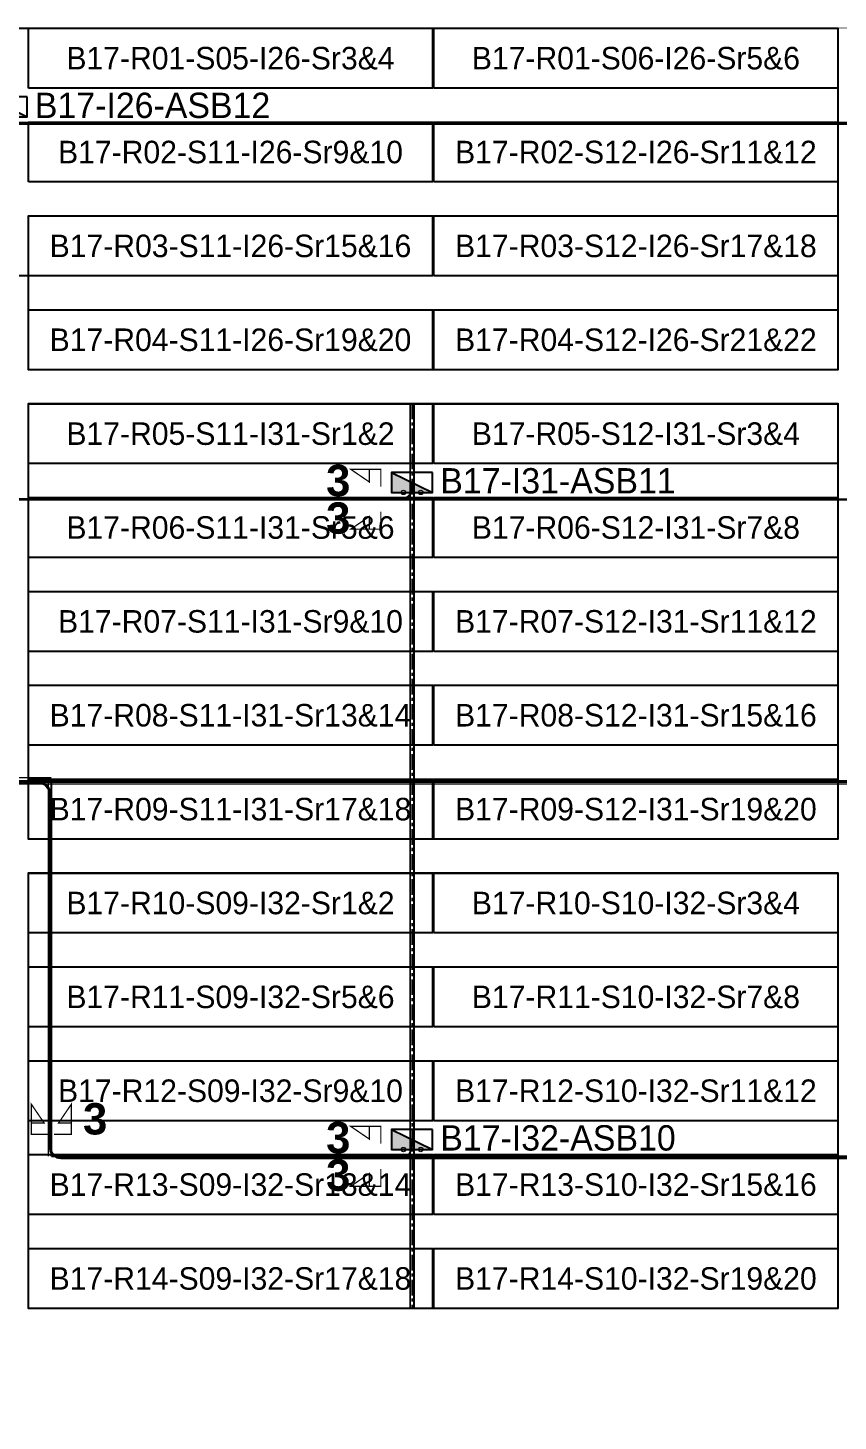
# Model space of a CAD drawing. Header units: metres. Extents: x 530603 to 531186, y 2673784 to 2674007.
# Drawn here: x 530926.7 to 530991.4, y 2673895.3 to 2674006.6 of the extents above; entities that cross this region are included whole.
import ezdxf
from ezdxf.enums import TextEntityAlignment as Align

# ---------------------------------------------------------------- set-up
doc = ezdxf.new("R2010")
doc.units = ezdxf.units.M
doc.linetypes.add('CENTER', pattern=[2, 1.25, -0.25, 0.25, -0.25])
doc.layers.add('Boundary-12.5 MW Block', color=6, linetype='Continuous', lineweight=9)
doc.layers.add('PILE', color=1, linetype='Continuous', lineweight=15)
for name, color, linetype in [('DC Trench BL-17', 40, 'Continuous'), ('E-Inverter Grouping', 2, 'Continuous'), ('Inverter Block-17', 7, 'Continuous'), ('LT Cable(AG) INV to LT Panel BL-17', 2, 'Continuous'), ('Messenger Wire-Block-17 (Master Path)', 30, 'Continuous'), ('Messenger Wire-Block-17 (MW Path)', 191, 'Continuous'), ('MMS Table Block-17', 8, 'Continuous'), ('Plan Line - DC BL-17', 40, 'Continuous'), ('Section Marking BL-17', 2, 'Continuous')]:
    doc.layers.add(name, color=color, linetype=linetype)
doc.styles.add('BoldTextStyle', font='arialbd.ttf')
doc.styles.get("Standard").update_dxf_attribs({"font": 'Adani Regular.ttf'})

# ---------------------------------------------------------------- blocks, each defined once
blk = doc.blocks.new('MMS Table (32.292 x 4.788)')
at = {"color": 0}
blk.add_lwpolyline([(0, -0.002), (0, 4.786), (32.292, 4.786), (32.292, -0.002)], close=True, dxfattribs=at)
at = {"color": 7}
blk.add_attdef('ID1', text='', height=1.8, dxfattribs=at).set_placement((16.146, 2.392), align=Align.MIDDLE_CENTER)
blk = doc.blocks.new('Inverter Block')
h = blk.add_hatch(color=0)
h.dxf.hatch_style = 1
h.paths.add_polyline_path([(-1.456, 2.269), (-1.456, 0.846), (1.456, 0.846)])
at = {"color": 0}
blk.add_lwpolyline([(1.456, 2.269), (-1.456, 2.269), (-1.456, 0.846), (1.456, 0.846)], close=True, dxfattribs=at)
blk.add_lwpolyline([(-1.456, 2.269), (1.456, 0.846)], dxfattribs=at)
at = {"layer": 'PILE'}
for centre in [(-0.613, 0.846), (0.613, 0.846)]:
    blk.add_circle(centre, 0.156, dxfattribs=at)
at = {"color": 7}
blk.add_attdef('ID', (-1.456, 3.006), '', height=1.8, dxfattribs=at)

msp = doc.modelspace()

# ---------------------------------------------------------------- linework, layer by layer
at = {"layer": 'Boundary-12.5 MW Block', "const_width": 0.05}
msp.add_lwpolyline([(530602.78, 2673999.08), (530797.14, 2673999.08), (530797.14, 2674006.58), (531185.74, 2674006.58), (531185.74, 2673791.79), (530797.04, 2673791.79), (530797.04, 2673784.29), (530602.78, 2673784.29)], close=True, dxfattribs=at)
at = {"layer": 'DC Trench BL-17', "color": 40, "const_width": 0.15}
msp.add_lwpolyline([(530957.51, 2673976.58), (530957.21, 2673976.58), (530957.21, 2673904.29), (530957.51, 2673904.29)], close=True, dxfattribs=at)
at = {"layer": 'E-Inverter Grouping'}
msp.add_lwpolyline([(530991.39, 2673979.29), (530926.7, 2673979.29), (530926.7, 2673986.79), (530894.31, 2673986.79), (530894.31, 2674006.58), (530991.39, 2674006.58)], close=True, dxfattribs=at)
at = {"layer": 'E-Inverter Grouping', "color": 3}
for points in [[(530991.39, 2673941.79), (530926.7, 2673941.79), (530926.7, 2673976.58), (530991.39, 2673976.58)], [(530991.39, 2673904.29), (530926.7, 2673904.29), (530926.7, 2673939.08), (530991.39, 2673939.08)]]:
    msp.add_lwpolyline(points, close=True, dxfattribs=at)
at = {"layer": 'LT Cable(AG) INV to LT Panel BL-17', "color": 5}
for points in [[(530885.99, 2673927.25, -0.316836), (530885.39, 2673928.09), (530885.39, 2673931.22, 0.221878), (530885.07, 2673931.91), (530878.45, 2673937.46, -0.221878), (530878.13, 2673938.15), (530878.13, 2673939.97, 0.020354), (530878.12, 2673940.04), (530878.03, 2673941.21, -0.020354), (530878.03, 2673941.28), (530878.03, 2673998.14, -0.414214), (530878.93, 2673999.04), (531021.24, 2673999.04, 0.414214), (531022.14, 2673999.94), (531022.14, 2674000.19)], [(530885.99, 2673927.28, -0.308695), (530885.42, 2673928.12), (530885.42, 2673931.23, 0.221878), (530885.1, 2673931.92), (530878.47, 2673937.47, -0.221878), (530878.15, 2673938.16), (530878.15, 2673939.97, 0.020354), (530878.15, 2673940.04), (530878.05, 2673941.21, -0.020354), (530878.05, 2673941.28), (530878.05, 2673998.11, -0.414214), (530878.95, 2673999.01), (531118.42, 2673999.01, 0.414214), (531119.32, 2673999.91), (531119.32, 2674000.19)], [(530888.06, 2673927.27), (530886.37, 2673927.27, -0.414214), (530885.47, 2673928.17), (530885.47, 2673931.26, 0.221878), (530885.15, 2673931.95), (530878.52, 2673937.49, -0.221878), (530878.2, 2673938.18), (530878.2, 2673939.97, 0.020354), (530878.2, 2673940.05), (530878.1, 2673941.21, -0.020354), (530878.1, 2673941.28), (530878.1, 2673968.06, -0.414214), (530879, 2673968.96), (530956.46, 2673968.96, 0.414214), (530957.36, 2673969.86), (530957.36, 2673970.19)], [(530888.06, 2673927.29), (530886.39, 2673927.29, -0.414214), (530885.49, 2673928.19), (530885.49, 2673931.27, 0.221878), (530885.17, 2673931.96), (530878.55, 2673937.51, -0.221878), (530878.23, 2673938.2), (530878.23, 2673939.97, 0.020354), (530878.22, 2673940.05), (530878.13, 2673941.21, -0.020354), (530878.13, 2673941.28), (530878.13, 2673968.04, -0.414214), (530879.03, 2673968.94), (531021.24, 2673968.94, 0.414214), (531022.14, 2673969.84), (531022.14, 2673970.19)], [(530888.06, 2673927.32), (530886.42, 2673927.32, -0.414214), (530885.52, 2673928.22), (530885.52, 2673931.28, 0.221878), (530885.2, 2673931.97), (530878.57, 2673937.52, -0.221878), (530878.25, 2673938.21), (530878.25, 2673939.97, 0.020354), (530878.25, 2673940.05), (530878.15, 2673941.21, -0.020354), (530878.15, 2673941.29), (530878.15, 2673968.01, -0.414214), (530879.05, 2673968.91), (531118.42, 2673968.91, 0.414214), (531119.32, 2673969.81), (531119.32, 2673970.19)], [(530888.06, 2673927.34), (530886.44, 2673927.34, -0.414214), (530885.54, 2673928.24), (530885.54, 2673931.29, 0.221878), (530885.22, 2673931.98), (530878.6, 2673937.53, -0.221878), (530878.28, 2673938.22), (530878.28, 2673939.98, 0.020354), (530878.27, 2673940.05), (530878.18, 2673941.21, -0.020354), (530878.18, 2673941.29), (530878.18, 2673945.49, -0.414214), (530879.08, 2673946.39), (531021.24, 2673946.39, 0.414214), (531022.14, 2673947.29), (531022.14, 2673947.69)], [(530890, 2673927.37), (530886.47, 2673927.37, -0.414214), (530885.57, 2673928.27), (530885.57, 2673931.3, 0.221878), (530885.25, 2673931.99), (530878.62, 2673937.54, -0.221878), (530878.3, 2673938.23), (530878.3, 2673939.98, 0.020354), (530878.3, 2673940.05), (530878.2, 2673941.21, -0.020354), (530878.2, 2673941.29), (530878.2, 2673945.46, -0.414214), (530879.1, 2673946.36), (531118.42, 2673946.36, 0.414214), (531119.32, 2673947.26), (531119.32, 2673947.69)], [(530890, 2673927.39), (530886.49, 2673927.39, -0.414214), (530885.59, 2673928.29), (530885.59, 2673931.31, 0.221878), (530885.27, 2673932), (530878.65, 2673937.55, -0.221878), (530878.33, 2673938.24), (530878.33, 2673939.98, 0.020354), (530878.32, 2673940.05), (530878.23, 2673941.21, -0.020354), (530878.23, 2673941.29), (530878.23, 2673945.44, -0.414214), (530879.13, 2673946.34), (530927.53, 2673946.34, -0.414214), (530928.43, 2673945.44), (530928.43, 2673917.24, 0.414214), (530929.33, 2673916.34), (530956.46, 2673916.34, 0.414214), (530957.36, 2673917.24), (530957.36, 2673917.69)], [(530890, 2673927.42), (530886.52, 2673927.42, -0.414214), (530885.62, 2673928.32), (530885.62, 2673931.33, 0.221878), (530885.3, 2673932.02), (530878.67, 2673937.56, -0.221878), (530878.35, 2673938.25), (530878.35, 2673939.98, 0.020354), (530878.35, 2673940.05), (530878.25, 2673941.22, -0.020354), (530878.25, 2673941.29), (530878.25, 2673945.41, -0.414214), (530879.15, 2673946.31), (530927.51, 2673946.31, -0.414214), (530928.41, 2673945.41), (530928.41, 2673917.21, 0.414214), (530929.31, 2673916.31), (531021.24, 2673916.31, 0.414214), (531022.14, 2673917.21), (531022.14, 2673917.69)], [(530890, 2673927.44), (530886.54, 2673927.44, -0.414214), (530885.64, 2673928.34), (530885.64, 2673931.34, 0.221878), (530885.32, 2673932.03), (530878.7, 2673937.58, -0.221878), (530878.38, 2673938.27), (530878.38, 2673939.98, 0.020354), (530878.37, 2673940.05), (530878.28, 2673941.22, -0.020354), (530878.28, 2673941.29), (530878.28, 2673945.39, -0.414214), (530879.18, 2673946.29), (530927.48, 2673946.29, -0.414214), (530928.38, 2673945.39), (530928.38, 2673917.19, 0.414214), (530929.28, 2673916.29), (531118.42, 2673916.29, 0.414214), (531119.32, 2673917.19), (531119.32, 2673917.69)]]:
    msp.add_lwpolyline(points, format="xyb", dxfattribs=at)
at = {"layer": 'Messenger Wire-Block-17 (Master Path)'}
for points in [[(530878.13, 2673998.94), (531120.96, 2673998.94)], [(530878.13, 2673968.94), (531120.96, 2673968.94)], [(530878.13, 2673946.44), (531120.96, 2673946.44)], [(530928.53, 2673916.44), (530928.53, 2673946.44)], [(530928.53, 2673916.44), (531120.96, 2673916.44)]]:
    msp.add_lwpolyline(points, dxfattribs=at)
at = {"layer": 'Messenger Wire-Block-17 (MW Path)', "const_width": 0.1}
for points in [[(530878.13, 2673998.94), (531120.96, 2673998.94)], [(530878.13, 2673968.94), (531120.96, 2673968.94)], [(530878.13, 2673946.69), (530928.53, 2673946.69)], [(530878.13, 2673946.19), (531120.96, 2673946.19)], [(530928.28, 2673916.44), (530928.28, 2673946.44)], [(530928.53, 2673916.44), (531120.96, 2673916.44)]]:
    msp.add_lwpolyline(points, dxfattribs=at)
at = {"layer": 'Plan Line - DC BL-17', "color": 6, "linetype": 'CENTER'}
msp.add_lwpolyline([(530957.36, 2673976.58), (530957.36, 2673904.29)], dxfattribs=at)
at = {"layer": 'Section Marking BL-17', "color": 94, "lineweight": 35, "true_color": 0x00a500, "const_width": 0.1}
for points in [[(530954.86, 2673969.94), (530954.86, 2673971.33), (530952.46, 2673971.33), (530953.94, 2673970.32), (530953.94, 2673971.33)], [(530954.86, 2673967.94), (530954.86, 2673966.55), (530952.46, 2673966.55), (530953.94, 2673967.56), (530953.94, 2673966.55)], [(530928.33, 2673918.19), (530926.94, 2673918.19), (530926.94, 2673920.59), (530927.95, 2673919.11), (530926.94, 2673919.11)], [(530928.73, 2673918.19), (530930.12, 2673918.19), (530930.12, 2673920.59), (530929.11, 2673919.11), (530930.12, 2673919.11)], [(530954.86, 2673917.44), (530954.86, 2673918.83), (530952.46, 2673918.83), (530953.94, 2673917.82), (530953.94, 2673918.83)], [(530954.86, 2673915.44), (530954.86, 2673914.05), (530952.46, 2673914.05), (530953.94, 2673915.06), (530953.94, 2673914.05)]]:
    msp.add_lwpolyline(points, dxfattribs=at)

# ---------------------------------------------------------------- block references
at = {"layer": 'Inverter Block-17'}
ref = msp.add_blockref('Inverter Block', (530924.96, 2673998.53), dxfattribs=dict(at, xscale=1.124999999976148, yscale=1.124999999976148, zscale=1.124999999976148))
ref.add_attrib('ID', 'B17-I26-ASB12', (530927.21, 2673999.4), dxfattribs={"layer": '0', "color": 7, "height": 2.025})
ref = msp.add_blockref('Inverter Block', (530957.36, 2673968.53), dxfattribs=dict(at, xscale=1.124999999976148, yscale=1.124999999976148, zscale=1.124999999976148))
ref.add_attrib('ID', 'B17-I31-ASB11', (530959.61, 2673969.4), dxfattribs={"layer": '0', "color": 7, "height": 2.025})
ref = msp.add_blockref('Inverter Block', (530957.36, 2673916.03), dxfattribs=dict(at, xscale=1.124999999976148, yscale=1.124999999976148, zscale=1.124999999976148))
ref.add_attrib('ID', 'B17-I32-ASB10', (530959.61, 2673916.9), dxfattribs={"layer": '0', "color": 7, "height": 2.025})
at = {"layer": 'MMS Table Block-17'}
for p, values in [((530926.7, 2674001.79), {'ID1': 'B17-R01-S05-I26-Sr3&4'}), ((530959.1, 2674001.79), {'ID1': 'B17-R01-S06-I26-Sr5&6'}), ((530926.7, 2673994.29), {'ID1': 'B17-R02-S11-I26-Sr9&10'}), ((530959.1, 2673994.29), {'ID1': 'B17-R02-S12-I26-Sr11&12'}), ((530926.7, 2673986.79), {'ID1': 'B17-R03-S11-I26-Sr15&16'}), ((530959.1, 2673986.79), {'ID1': 'B17-R03-S12-I26-Sr17&18'}), ((530926.7, 2673979.29), {'ID1': 'B17-R04-S11-I26-Sr19&20'}), ((530959.1, 2673979.29), {'ID1': 'B17-R04-S12-I26-Sr21&22'}), ((530926.7, 2673971.79), {'ID1': 'B17-R05-S11-I31-Sr1&2'}), ((530959.1, 2673971.79), {'ID1': 'B17-R05-S12-I31-Sr3&4'}), ((530926.7, 2673964.29), {'ID1': 'B17-R06-S11-I31-Sr5&6'}), ((530959.1, 2673964.29), {'ID1': 'B17-R06-S12-I31-Sr7&8'}), ((530926.7, 2673956.79), {'ID1': 'B17-R07-S11-I31-Sr9&10'}), ((530959.1, 2673956.79), {'ID1': 'B17-R07-S12-I31-Sr11&12'}), ((530926.7, 2673949.29), {'ID1': 'B17-R08-S11-I31-Sr13&14'}), ((530959.1, 2673949.29), {'ID1': 'B17-R08-S12-I31-Sr15&16'}), ((530926.7, 2673941.79), {'ID1': 'B17-R09-S11-I31-Sr17&18'}), ((530959.1, 2673941.79), {'ID1': 'B17-R09-S12-I31-Sr19&20'}), ((530926.7, 2673934.29), {'ID1': 'B17-R10-S09-I32-Sr1&2'}), ((530959.1, 2673934.29), {'ID1': 'B17-R10-S10-I32-Sr3&4'}), ((530926.7, 2673926.79), {'ID1': 'B17-R11-S09-I32-Sr5&6'}), ((530959.1, 2673926.79), {'ID1': 'B17-R11-S10-I32-Sr7&8'}), ((530926.7, 2673919.29), {'ID1': 'B17-R12-S09-I32-Sr9&10'}), ((530959.1, 2673919.29), {'ID1': 'B17-R12-S10-I32-Sr11&12'}), ((530926.7, 2673911.79), {'ID1': 'B17-R13-S09-I32-Sr13&14'}), ((530959.1, 2673911.79), {'ID1': 'B17-R13-S10-I32-Sr15&16'}), ((530926.7, 2673904.29), {'ID1': 'B17-R14-S09-I32-Sr17&18'}), ((530959.1, 2673904.29), {'ID1': 'B17-R14-S10-I32-Sr19&20'})]:
    msp.add_blockref('MMS Table (32.292 x 4.788)', p, dxfattribs=at).add_auto_attribs(values)

# ---------------------------------------------------------------- texts
at = {"layer": 'Section Marking BL-17', "color": 94, "true_color": 0x00a500, "style": 'BoldTextStyle'}
for p in [(530951.46, 2673970.44), (530951.46, 2673967.44), (530932.03, 2673919.44), (530951.46, 2673917.94), (530951.46, 2673914.94)]:
    msp.add_text('3', height=2.5, dxfattribs=at).set_placement(p, align=Align.MIDDLE_CENTER)

doc.saveas('drawing.dxf')
